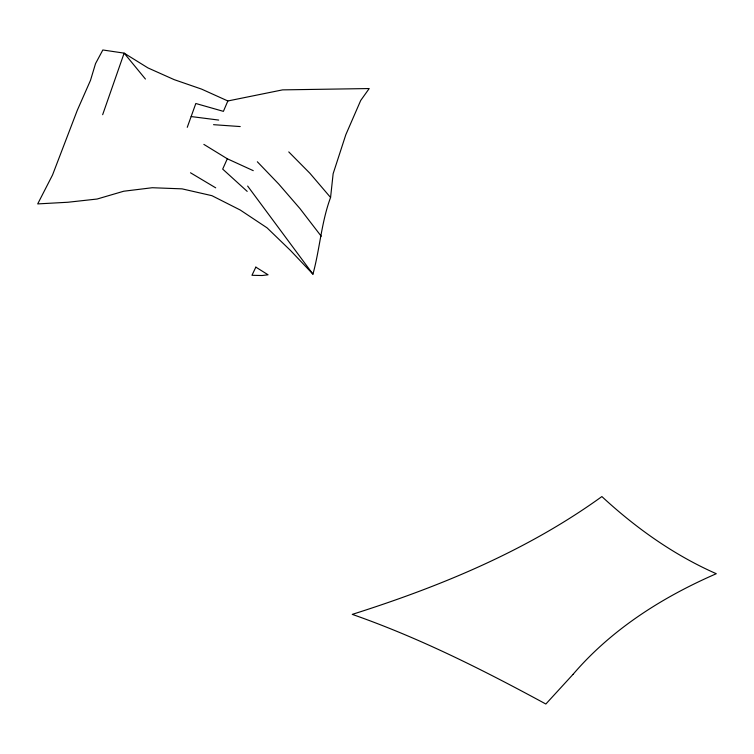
<?xml version="1.0" encoding="UTF-8"?>
<svg xmlns="http://www.w3.org/2000/svg" width="754" height="754" viewBox="0 0 754 754"><rect width="100%" height="100%" fill="white"/><g stroke="black" fill="none" stroke-linecap="round" stroke-linejoin="round"><path stroke-width="1.13" d="M330.572 197.491L333.136 173.722L345.813 134.721L360.704 100.471L369.206 88.548L282.562 89.877L227.849 100.97L201.61 89.123L174.174 79.641L147.954 67.917L124.137 53.138L102.836 49.981L95.541 63.59L90.499 80.329L77.304 110.272L52.544 174.966L37.7 203.91L67.917 202.251L97.115 199.028L123.703 191.233L152.261 187.727L182.053 188.858L211.902 195.672L240.224 210.008L267.057 227.84L290.507 250.479L312.948 274.164C319.866 248.811 321.383 222.157 330.572 197.491L309.913 173.288L288.763 151.912M102.657 114.702L124.137 53.138L145.428 79.038M187.256 127.332L195.823 103.496L223.401 111.356L227.849 100.97M203.863 144.391L227.303 158.774L222.694 169.103L247.199 191.384M213.542 124.683L240.224 126.559M191.186 116.559L218.669 120.065M227.303 158.774L253.259 170.658M190.498 172.779L215.71 187.84M257.35 161.78L278.688 183.985L299.979 208.604L321.232 236.238M247.651 186.059L312.948 274.164M255.842 267.133L251.968 275.304L262.128 275.521L268.056 274.786L255.842 267.133M573.021 674.387L545.849 704.019C483.295 670.07 419.582 637.903 352.269 614.378C440.27 586.471 526.622 550.901 601.88 496.566C635.867 527.998 673.822 554.982 716.3 573.719C662.361 597.168 611.513 629.345 573.021 674.387"/></g></svg>
